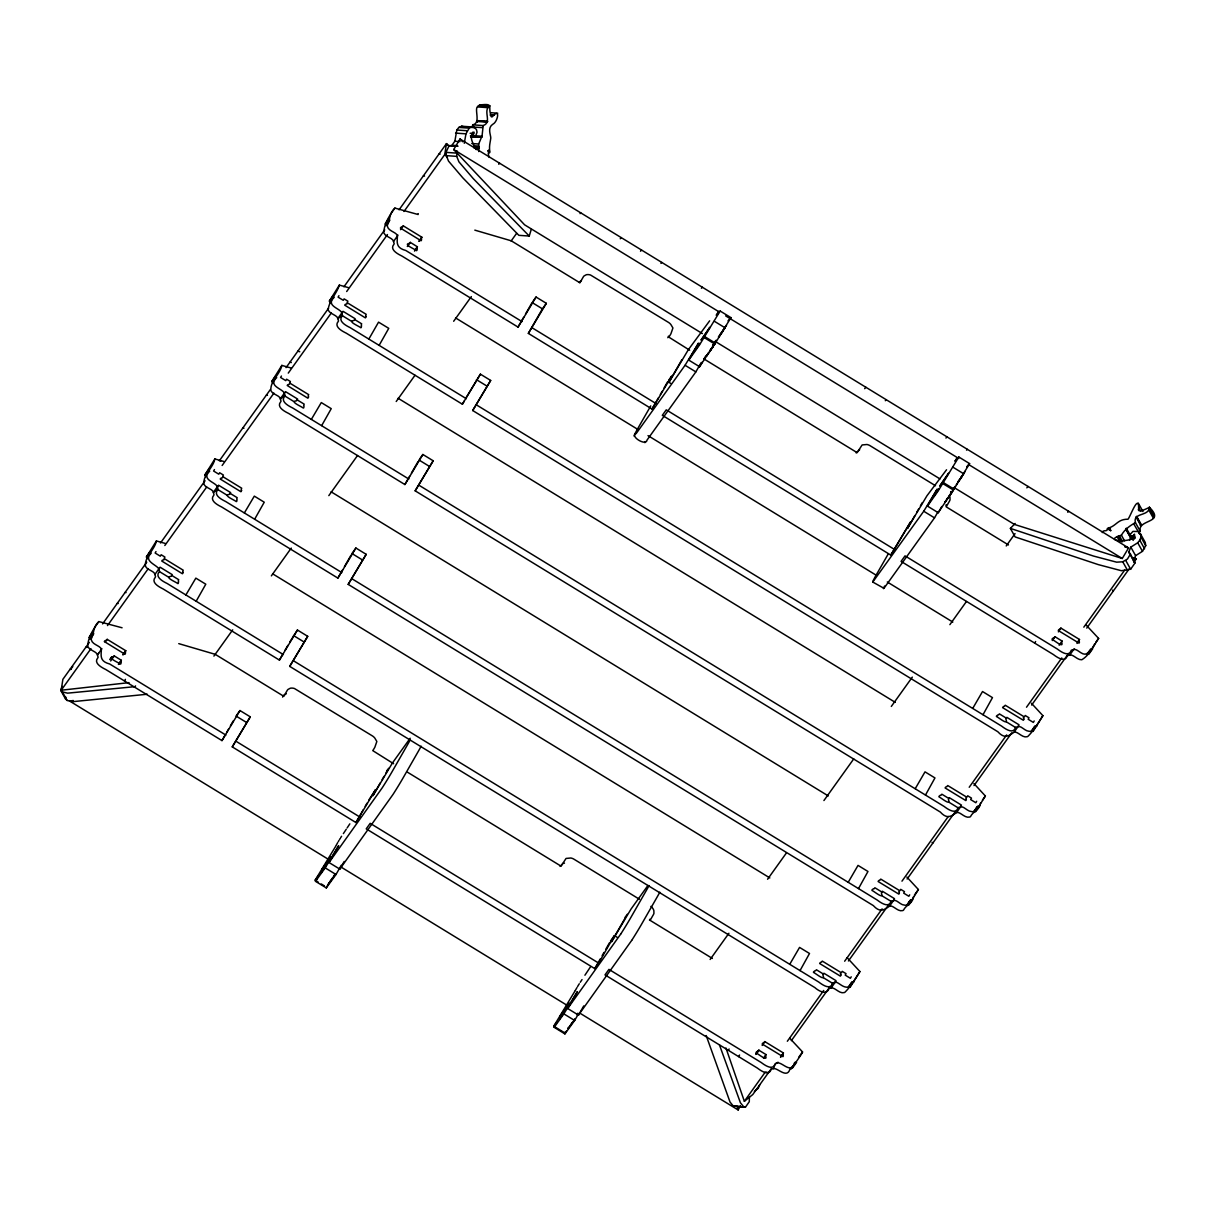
<?xml version="1.0" encoding="UTF-8"?>
<svg xmlns="http://www.w3.org/2000/svg" width="1215" height="1215" viewBox="0 0 1215 1215"><rect width="100%" height="100%" fill="white"/><g stroke="black" fill="none" stroke-linecap="round" stroke-linejoin="round"><path stroke-width="1.5" d="M479.424 106.054C472.149 105.827 482.127 122.882 472.802 124.841L472.043 126.937L469.203 128.152L458.814 127.438L456.81 130.02L454.866 141.244L451.767 145.466L456.962 145.83M479.378 105.037C494.414 103.154 487.777 106.48 490.754 114.666C490.647 117.536 492.303 117.658 493.518 115.273C500.489 108.636 497.406 122.047 493.017 124.097C487.078 127.742 490.799 134.85 490.784 138.039C490.055 143.628 488.946 145.83 489.873 152.422L488.217 153.667L489.174 157.434M1102.278 532.61C1102.78 529.224 1107.898 532.079 1107.093 529.239L1107.548 528.297C1116.646 526.186 1117.086 519.124 1128.052 519.2C1130.922 515.236 1138.227 494.141 1138.789 508.007C1136.025 514.188 1147.006 508.553 1149.42 507.308C1148.965 516.648 1132.866 512.214 1135.387 522.541C1129.631 526.049 1124.877 529.193 1121.399 535.192C1101.443 541.131 1130.299 543.135 1134.749 536.848L1134.476 534.175L1132.638 536.271L1130.801 536.088L1130.041 534.676L1132.927 531.411L1138.258 531.517L1140.475 533.901L1140.961 537.106L1139.792 540.204L1137.711 542.771L1130.831 547.115L1128.796 551.99L1130.117 554.617L1127.459 559.021L1122.751 561.801L1116.6 562.165L1093.47 556.045L1010.379 528.388L1015.148 523.498M1010.379 528.388L1015.148 536.939L1098.238 564.595L1121.384 570.716L1130.633 569.228L1134.886 563.168L1130.117 553.341M489.767 105.751C482.355 110.838 492.607 122.275 483.19 125.555L481.945 136.961L470.63 137.098M481.535 137.158L478.68 144.008L478.771 151.586M178.757 643.631L215.192 654.323L283.839 696.317L287.135 690.56A6.895 5.832 35.6 0 1 288.001 689.437L290.279 688.237A8.338 7.047 35.6 0 1 291.478 688.1A8.019 6.774 35.6 0 1 294.47 688.525L372.473 735.956A8.095 6.85 35.6 0 1 374.873 738.158L376.847 741.499L374.843 747.271A67.949 57.409 35.6 0 1 372.762 750.627L393.599 763.719M474.822 230.136L511.257 240.813L579.919 282.806L583.215 277.05A6.895 5.832 35.6 0 1 584.081 275.927L586.344 274.727A8.338 7.047 35.6 0 1 587.559 274.59A8.019 6.774 35.6 0 1 590.551 275.03L668.554 322.446A8.095 6.85 35.6 0 1 670.953 324.648L672.928 327.989L670.923 333.76A67.949 57.409 35.6 0 1 668.842 337.132L689.664 350.209M122.077 627.775L98.855 621.579C93.099 629.34 88.027 637.374 87.708 646.304C89.454 650.587 96.987 651.453 97.443 655.006L98.096 657.224A4.587 3.873 35.6 0 1 97.823 657.847C93.16 663.177 102.121 667.703 105.735 669.495L221.981 740.603L239.978 710.547L250.275 716.835L232.262 746.891L355.934 822.54L375.617 789.568L368.904 799.926M418.218 213.612L418.127 214.523L394.921 208.084C389.165 215.83 384.092 223.864 383.788 232.809C385.474 237.107 393.159 237.927 393.523 241.512L394.176 243.714A4.587 3.873 35.6 0 1 393.888 244.337C389.24 249.683 398.201 254.208 401.816 255.985L518.046 327.093L536.058 297.037L546.34 303.325L528.343 333.396L652.015 409.045L671.698 376.058L668.736 380.189M749.382 1097.099L749.275 1101.716L745.418 1107.229L733.177 1105.908L730.033 1102.051L706.173 1035.529M1138.713 532.778L1140.156 531.092C1137.665 518.835 1165.914 523.604 1149.42 507.308M469.203 128.152L465.968 133.832L464.282 143.279M129.048 682.633L61.206 690.226L62.876 679.322L89.333 642.386M403.988 211.486L444.766 154.533L446.452 143.628L449.094 146.332M354.613 319.499L361.69 323.828L361.174 325.043A7.062 5.969 35.6 0 1 361.538 325.711L361.25 327.503A4.07 3.448 35.6 0 1 360.809 327.761C359.276 326.243 346.609 321.231 354.051 320.456L355.129 318.71L343.025 311.313L342.569 312.134M780.911 1056.928L783.432 1052.98L764.827 1041.604L762.154 1045.432M1076.991 643.434L1079.497 639.485L1060.908 628.094L1058.356 631.876M946.166 504.757L946.075 505.273A6.895 5.832 35.6 0 1 945.938 505.759M147.288 694.236L72.338 701.708L67.114 700.447L65.519 698.944L60.75 690.378L62.162 686.445M65.519 698.944L65.883 697.197M318.193 882.075L315.11 880.176L318.436 875.772L315.505 881.3L325.195 867.89L338.681 845.655L329.022 862.529L339.82 869.12L392.992 794.473A20.169 0.926 -58.5 0 0 396.849 788.353A19.987 0.911 -58.5 0 0 402.636 778.709L418.659 750.718A19.987 0.911 -58.5 0 0 421.134 746.177M476.174 149.627C473.577 144.57 468.869 137.629 472.863 132.162L474.184 132.253L473.258 134.895L474.154 136.384L475.581 136.323L477.039 132.177L476.477 129.641L474.807 127.651L471.982 126.937M315.217 880.116L335.613 846.415M565.172 1032.112L564.565 1032.765L553.767 1026.174L575.211 990.665M118.781 664.165L121.363 660.307L114.195 655.872L110.686 660.975M414.862 250.67L417.444 246.812L410.275 242.377L407.314 246.508M457.068 145.496L449.125 145.663L445.966 152.376L446.315 155.642L448.532 161.109L462.854 177.891L518.851 235.33L529.239 236.044L531.244 229.468M529.239 236.044L473.243 178.605L458.921 161.823L456.703 156.355L457.037 150.903M315.46 881.315L326.303 887.907L336.13 874.299M326.258 887.922L326.987 886.449M574.786 1020.281L564.914 1033.904L554.131 1027.298L557.093 1021.754L553.812 1026.174M564.914 1033.904L566.494 1030.988M328.673 883.487L329.037 882.698M1125.88 528.889L1130.649 537.44L1129.601 540.25M1133.99 559.523L1135.6 555.68L1142.48 551.321L1145.73 545.656L1145.259 542.452L1140.475 533.901M759.709 1084.798L758.236 1088.306L754.363 1091.419M789.72 1038.202L802.553 1051.932C802.234 1054.18 781.868 1081.32 795.84 1062.229M829.253 988.311L831.106 988.129C834.568 986.732 839.231 994.067 844.167 992.594A3.949 3.326 35.6 0 0 845.017 992.169C850.956 986.246 854.92 979.381 859.931 971.529L847.159 957.724M850.09 987.355L859.931 971.529M362.252 559.826L351.955 553.539L355.904 548.026L366.186 554.329L348.189 584.385L873.312 905.585C880.222 913.164 884.155 909.792 889.577 906.132C893.04 904.735 897.703 912.07 902.639 910.597A3.949 3.326 35.6 0 0 903.489 910.156C906.436 904.279 912.161 904.643 913.543 896.624M908.562 905.342L918.403 889.532L906.906 877.093M419.934 458.617L422.881 454.486L433.178 460.774L415.166 490.83L940.288 812.03C947.214 819.624 951.132 816.237 956.57 812.577C960.063 811.286 964.664 818.47 969.616 817.057A3.949 3.326 35.6 0 0 970.481 816.617C973.428 810.724 979.138 811.088 980.535 803.069M975.539 811.802L985.38 795.992L973.883 783.553M466.135 397.669L480.396 374.159L490.678 380.447L472.681 410.518L997.804 731.719C1004.729 739.312 1008.647 735.926 1014.069 732.25C1017.532 730.868 1022.195 738.204 1027.131 736.73A3.949 3.326 35.6 0 0 1027.981 736.29C1033.919 730.382 1037.883 723.502 1042.895 715.665L1031.398 703.227M1033.054 731.476L1042.895 715.665M1085.8 624.692L1098.633 638.422C1094.502 643.935 1091.921 652.151 1085.147 654.217C1080.879 654.399 1076.733 648.157 1073.68 649.63L1071.493 650.101A4.587 3.873 35.6 0 0 1071.098 650.648C1068.835 657.452 1060.498 651.453 1057.415 649.083L905.023 555.878L901.074 561.391L1053.466 654.596C1056.549 656.951 1064.902 662.95 1067.15 656.161A4.587 3.873 35.6 0 1 1067.545 655.614L1069.732 655.128C1072.982 653.822 1077.249 660.216 1081.806 659.76C1087.744 656.161 1091.1 650.511 1094.685 643.935M667.81 337.694L668.493 336.13M98.855 621.579C92.583 627.35 94.497 632.757 91.262 638.847A3.949 3.326 35.6 0 0 91.307 639.834C92.34 644.922 100.891 645.712 101.392 649.509C100.967 656.085 99.782 661.37 109.669 663.982L225.914 735.09M165.468 543.5L156.401 540.948C154.7 549.863 144.19 557.138 145.481 566.312C147.319 570.23 154.669 571.035 154.897 574.498L155.55 576.715A4.587 3.873 35.6 0 1 155.262 577.338C150.614 582.668 159.575 587.194 163.19 588.986L279.42 660.094L297.432 630.023L307.714 636.326L289.717 666.382L814.84 987.582C818.378 990.817 826.823 995.677 829.086 988.448M151.252 553.159C142.535 561.057 157.16 564.899 158.846 569L159.484 571.202A4.587 3.873 35.6 0 1 159.211 571.825C154.548 577.171 163.524 581.696 167.123 583.473L283.368 654.581M223.94 461.503L214.873 458.951C213.157 467.866 202.662 475.141 203.953 484.314C205.791 488.233 213.141 489.038 213.369 492.5L214.007 494.718A4.587 3.873 35.6 0 1 213.734 495.34C209.086 500.671 218.047 505.197 221.646 506.974L337.892 578.097L355.904 548.026M209.724 471.162C197.726 482.583 228.147 482.963 213.369 492.5M290.917 367.963L281.85 365.396C280.149 374.326 269.639 381.586 270.945 390.759C272.767 394.678 280.133 395.482 280.346 398.96L280.999 401.163A4.587 3.873 35.6 0 1 280.726 401.785C276.063 407.116 285.024 411.657 288.638 413.434L404.884 484.542L422.881 454.486M276.701 377.607C264.703 389.043 295.123 389.407 280.346 398.96M348.432 287.636L339.365 285.085C336.555 293.969 329.022 300.773 328.126 309.931C329.857 314.214 337.39 315.065 337.861 318.634L338.514 320.851A4.587 3.873 35.6 0 1 338.226 321.459C333.578 326.805 342.539 331.331 346.154 333.107L462.383 404.215L480.396 374.159M334.216 297.295C322.218 308.716 352.639 309.096 337.861 318.634M394.921 208.084C388.663 213.855 390.577 219.262 387.342 225.337A3.949 3.326 35.6 0 0 387.388 226.324C388.42 231.412 396.956 232.202 397.457 235.999C397.032 242.575 395.877 247.875 405.749 250.472L521.994 321.595M823.481 974.081L816.404 969.752L815.63 970.8A7.062 5.969 35.6 0 0 814.885 970.8L813.503 971.924A4.07 3.448 35.6 0 0 813.503 972.44C815.523 973.139 825.911 982.13 822.935 975.053L823.907 973.245L835.996 980.642L835.525 981.447M881.953 892.083L874.876 887.755L874.101 888.803A7.062 5.969 35.6 0 0 873.357 888.788L871.96 889.927A4.07 3.448 35.6 0 0 871.975 890.443C873.995 891.142 884.368 900.118 881.407 893.04L882.363 891.233L894.468 898.644L893.997 899.449M948.93 798.528L941.853 794.2L941.078 795.248A7.062 5.969 35.6 0 0 940.334 795.248L938.952 796.372A4.07 3.448 35.6 0 0 938.952 796.888C940.759 797.45 951.451 806.639 948.383 799.5L949.355 797.693L961.445 805.089L960.989 805.894M1006.445 718.217L999.368 713.873L998.593 714.936A7.062 5.969 35.6 0 0 997.849 714.921L996.452 716.045A4.07 3.448 35.6 0 0 996.467 716.577C998.35 717.139 1008.845 726.297 1005.899 719.174L1006.871 717.366L1018.96 724.763L1018.489 725.583M710.152 350.816L710.912 349.282M335.978 845.731L337.618 842.739M766.027 1054.59L765.48 1055.562C768.548 1062.7 757.856 1053.511 756.049 1052.949A4.07 3.448 35.6 0 1 756.049 1052.433L757.431 1051.309A7.062 5.969 35.6 0 1 758.175 1051.309L758.95 1050.261L766.027 1054.59L763.521 1058.311M1062.107 641.095L1061.561 642.052C1064.416 649.114 1054.24 640.168 1052.129 639.455A4.07 3.448 35.6 0 1 1052.114 638.923L1053.511 637.799A7.062 5.969 35.6 0 1 1054.255 637.814L1055.03 636.751L1062.107 641.095L1059.146 645.211M579.509 1012.93L738.158 1109.963L740.436 1105.711M711.443 348.356L715.863 342.174L699.567 366.717L688.784 360.111L699.491 344.969L720.146 311.025L730.944 317.631L715.331 343.116L704.548 336.509M714.784 344.073L704.001 337.466M951.208 492.789L954.534 488.172L938.238 512.7L927.44 506.093L938.162 490.951L958.817 457.007L969.6 463.614L954.003 489.098L943.22 482.507M575.333 990.453L576.897 987.689M1130.649 537.44L1132.061 535.815M949.037 496.419L947.168 499.274M719.857 335.37L720.647 333.836L718.414 336.965M327.351 885.826L328.46 883.882M570.412 1025.293L571.475 1023.562M706.477 355.949L707.57 354.173M637.586 428.895L650.769 405.871M949.492 495.416L950.115 494.338M958.924 480.532L958.058 482.173M950.692 492.394L951.193 491.528M155.976 551.58L155.14 553.022L160.334 556.197L161.155 554.739L164.936 557.062L164.177 558.368M98.202 654.019L98.673 653.214M214.447 469.567L213.612 471.025L218.791 474.199L219.626 472.741L223.408 475.05L222.649 476.371M159.605 567.997L160.061 567.192L172.166 574.589L171.087 576.335C163.645 577.095 176.312 582.106 177.846 583.625A4.07 3.448 35.6 0 0 178.286 583.382L178.575 581.575A7.062 5.969 35.6 0 0 178.21 580.907L178.727 579.707L171.649 575.363M218.077 486L218.533 485.195L230.637 492.591L229.559 494.323C222.117 495.097 234.784 500.109 236.317 501.628A4.07 3.448 35.6 0 0 236.758 501.385L237.047 499.578A7.062 5.969 35.6 0 0 236.682 498.909L237.198 497.694L230.121 493.366M281.424 376.027L280.589 377.47L285.783 380.644L286.603 379.202L290.385 381.51L289.641 382.831M125.206 651.741L125.798 650.724L107.193 639.348L106.51 640.351A5.133 4.344 35.6 0 0 105.872 640.381L104.687 640.913A7.108 5.999 35.6 0 0 104.338 641.566L124.978 654.247A6.576 5.559 35.6 0 0 125.358 653.685L125.494 652.44A3.402 2.87 35.6 0 0 125.221 651.878L123.262 654.627M338.939 295.701L338.104 297.159L343.283 300.318L344.118 298.875L347.9 301.183L347.141 302.505M285.054 392.445L285.525 391.64L297.614 399.036L296.551 400.783C289.003 401.497 302.003 406.676 303.294 408.073A4.07 3.448 35.6 0 0 303.735 407.83L304.023 406.023A7.062 5.969 35.6 0 0 303.659 405.354L304.19 404.155L297.098 399.826M124.492 680.962L125.418 679.352M185.895 594.955L195.843 578.127L205.791 584.202L196.222 601.152M134.835 687.158L135.548 685.913M244.352 512.943L254.315 496.13L264.247 502.205L254.694 519.154M410.275 242.377L409.713 243.334C402.18 244.048 415.166 249.242 416.472 250.639A4.07 3.448 35.6 0 0 416.912 250.381L417.307 248.832A6.865 5.802 35.6 0 0 416.836 247.921M311.344 419.403L321.292 402.575L331.239 408.65L321.686 425.599M419.327 241.132L421.863 237.214L403.274 225.838L400.54 229.665M466.332 398.717L368.844 339.076L378.548 322.142L388.754 328.339L379.186 345.273M221.981 740.603L224.79 735.698M226.658 732.417L228.541 729.137M230.41 725.871L233.219 720.951M279.42 660.094L283.171 653.548M285.054 650.268L287.864 645.362M289.747 642.082L297.432 630.023M232.262 746.891L250.275 716.835M337.892 578.097L342.584 569.911M344.453 566.63L351.014 555.179M289.717 666.382L307.714 636.326M282.594 697.106L283.186 696.058A6.895 5.832 35.6 0 1 284.067 694.934L286.33 693.75M404.884 484.542L409.561 476.356M411.445 473.091L418.006 461.624M348.189 584.385L366.186 554.329M462.383 404.215L464.267 400.95M415.166 490.83L433.178 460.774M518.046 327.093L523.68 317.282M525.548 314.002L532.109 302.535L542.406 308.838L546.34 303.325M472.681 410.518L490.678 380.447M528.343 333.396L542.406 308.838M355.934 822.54L363.346 809.615M365.199 806.38L367.052 803.145M380.31 782.84L372.899 795.764L392.399 763.035L410.169 738.249M382.163 779.605L384.001 776.37M385.854 773.135L387.707 769.9M333.517 876.44L334.277 875.119M341.293 865.232L335.993 874.496L325.195 867.89M339.76 869.226L344.209 861.45M652.015 409.045L658.5 397.73M660.353 394.495L662.205 391.26M664.043 388.025L667.749 381.571L670.695 383.363M681.752 359.898L668.797 382.528L688.282 349.798L709.651 320.821M701.131 362.678L695.8 371.972L647.018 440.103C646.304 446.558 629.416 436.276 636.22 433.497L685.063 365.275L698.504 343.131L688.784 360.111M702.224 362.085L699.43 366.884M703.986 358.987L705.748 355.904M707.768 353.854L708.284 352.958M720.92 333.442L721.68 332.12M723.062 330.191L722.226 331.634L726.494 325.392M554.177 1027.298L563.866 1013.887L577.353 991.637L567.694 1008.511L578.477 1015.117L631.663 940.456M617.326 937.418L614.395 935.611L598.661 963.085L370.18 823.33L366.231 828.843L594.712 968.598L600.271 958.893M602.124 955.673L603.961 952.439M605.814 949.204L609.52 942.734M624.525 919.132L611.57 941.747L631.056 909.033L647.914 885.492M568.058 1028.087L568.514 1027.283M572.174 1022.423L571.642 1023.303M574.786 1018.793L574.118 1020.114M578.188 1014.312L574.649 1020.478L563.866 1013.887M578.431 1015.208L583.762 1005.914M888.089 554.207L876.258 574.877A20.169 0.926 -58.5 0 0 872.765 582.046L883.973 588.318L934.517 517.863L923.734 511.257L872.765 582.046M890.792 555.088L910.46 522.116L890.792 555.088L662.312 415.333L666.245 409.835L894.726 549.59M914.865 515.57L907.453 528.51L926.954 495.781L946.546 469.78M916.718 512.35L918.57 509.115M920.423 505.88L922.276 502.645M923.734 511.257L937.16 489.129L927.44 506.093M934.457 517.97L938.041 511.728M941.777 506.518L938.101 512.882M960.898 477.632L961.718 476.174M962.781 474.974L965.15 471.374M728.393 1050.231L729.121 1048.985M789.796 964.209L799.561 947.411L809.509 953.486L800.032 970.603M794.686 1062.396C790.008 1078.555 776.993 1051.932 773.666 1068.638L771.464 1069.109A4.587 3.873 35.6 0 0 771.085 1069.656C768.822 1076.46 760.484 1070.461 757.385 1068.091L738.629 1056.625L739.555 1055.015M848.267 882.212L858.033 865.399L867.966 871.489L858.489 888.605M764.827 1041.604L764.114 1042.667A3.402 2.87 35.6 0 0 763.506 1042.698L762.519 1043.427A6.576 5.559 35.6 0 0 762.23 1044.034L782.916 1056.64A7.108 5.999 35.6 0 0 783.311 1056.002L783.189 1054.681A5.133 4.344 35.6 0 0 782.885 1054.18M915.244 788.672L925.01 771.859L934.958 777.934L925.481 795.05M972.759 708.345L982.525 691.532L992.473 697.623L982.996 714.724M773.666 1068.638C777.479 1067.636 787.092 1079.102 789.947 1069.094M778.116 1062.244L775.413 1063.611A4.587 3.873 35.6 0 0 775.018 1064.158C772.77 1070.947 764.417 1064.947 761.334 1062.593L608.943 969.388L604.994 974.886L738.629 1056.625M831.106 988.129C834.371 975.706 839.413 986.307 845.868 987.081C850.394 988.949 849.968 980.657 854.039 981.842M841.494 972.668L842.253 971.347L846.035 973.655L845.2 975.113L850.378 978.288L851.214 976.83M1034.709 643.115L1035.62 641.505M912.495 899.844C908.44 898.66 908.85 906.952 904.34 905.084C900.361 905.038 896.397 899.054 893.526 900.619L891.339 901.09A4.587 3.873 35.6 0 0 890.944 901.651C888.681 908.44 880.343 902.441 877.26 900.072L352.122 578.872M899.966 890.671L900.725 889.35L904.492 891.658L903.671 893.116L908.85 896.275L909.686 894.832M1060.908 628.094L1060.315 629.127A3.402 2.87 35.6 0 0 1059.586 629.188L1058.599 629.917A6.576 5.559 35.6 0 0 1058.295 630.539L1078.996 643.13A7.108 5.999 35.6 0 0 1079.391 642.492L1079.254 641.171A5.133 4.344 35.6 0 0 1078.966 640.669M979.487 806.289C975.417 805.105 975.842 813.412 971.332 811.529C967.337 811.483 963.374 805.515 960.503 807.064L958.316 807.55A4.587 3.873 35.6 0 0 957.921 808.097C955.673 814.885 947.32 808.886 944.237 806.532L419.114 485.332M966.943 797.116L967.702 795.795L971.484 798.118L970.648 799.561L975.827 802.735L976.663 801.277M1036.987 725.978C1032.932 724.793 1033.342 733.085 1028.832 731.217C1024.837 731.126 1020.904 725.249 1018.018 726.752L1015.831 727.223A4.587 3.873 35.6 0 0 1015.436 727.77C1013.173 734.574 1004.835 728.575 1001.752 726.206L476.614 405.005M1024.458 716.804L1025.217 715.483L1028.984 717.792L1028.163 719.25L1033.342 722.409L1034.178 720.966M719.447 336.099L718.688 337.178M338.226 841.691L338.848 840.643M335.446 874.132L334.854 875.134M702.407 333.593L524.622 224.836L453.711 149.551L459.999 138.996L1128.568 547.935L1122.265 558.49L1014.358 524.394L954.55 487.822M718.581 311.374L716.243 315.293L720.146 311.025M956.615 458.435L954.914 461.29L958.817 457.007M577.505 986.641L579.282 983.755M114.195 655.872L113.648 656.844C106.1 657.558 119.1 662.737 120.391 664.134A4.07 3.448 35.6 0 0 120.832 663.891L121.242 662.342A6.865 5.802 35.6 0 0 120.756 661.416M945.543 501.263L944.83 502.509L946.622 500.033M339.456 839.626L340.063 838.654M712.643 345.349L713.19 344.483M945.847 500.777L946.379 499.927M340.61 837.773L341.597 836.254M709.606 351.727L706.431 356.177M620.865 933.864L567.694 1008.511M403.274 225.838L402.514 226.901A5.133 4.344 35.6 0 0 401.952 226.886L400.768 227.402A7.108 5.999 35.6 0 0 400.418 228.071L421.058 240.752A6.576 5.559 35.6 0 0 421.438 240.19L421.575 238.945A3.402 2.87 35.6 0 0 421.301 238.368L421.286 238.231M343.359 833.611L346.26 829.253M347.156 827.901L349.829 823.861M580.269 982.252L582.031 979.594M584.916 975.235L590.399 966.988M214.873 458.951L204.895 474.928L205.775 476.66M281.85 365.396L271.871 381.389L272.752 383.12M339.365 285.085L329.387 301.062L330.267 302.793M156.401 540.948L146.423 556.941L147.304 558.672M204.895 474.928L208.843 469.43M271.871 381.389L275.82 375.875M329.387 301.062L333.335 295.564M88.968 637.45L92.917 631.937M146.423 556.941L150.371 551.428M385.049 223.94L388.997 218.427M89.849 639.181L93.798 633.668M385.93 225.671L389.878 220.173M102.561 623.918L146.742 562.196M160.486 542.999L205.062 480.745M270.353 389.559L219.353 460.789L220.72 461.168M286.057 367.644L328.506 308.337M343.936 286.786L384.73 229.832M399.052 209.815L446.452 143.628L448.775 146.013M61.206 690.226L90.958 648.658M107.497 625.573L148.276 568.62M164.815 545.52L206.687 487.033M222.132 465.482L273.922 393.128M288.259 373.111L331.239 313.075M346.67 291.524L387.464 234.571M105.219 642.097L107.193 639.348M213.87 491.619L217.819 486.106M280.862 398.064L284.796 392.567M338.362 317.753L342.311 312.24M154.897 574.498L159.347 568.104M97.443 655.006L101.893 648.613M393.523 241.512L397.973 235.118M109.715 659.578L111.674 656.829M122.837 654.855L125.798 650.724M418.917 241.345L421.863 237.214M118.402 664.438L121.363 660.307M414.482 250.943L417.353 246.706M213.916 656.1L232.703 629.856M271.37 575.864L291.251 548.087M328.825 495.629L357.544 455.504M396.212 401.497L414.998 375.268M453.666 321.261L471.344 296.582M511.105 241.026L516.633 233.31M239.978 710.547L236.044 716.045L246.326 722.333M533.096 301.168L536.058 297.037M386.947 770.644L388.633 768.29M329.022 862.529L382.193 787.867A19.987 0.911 -58.5 0 0 391.853 772.102L407.875 744.127A19.987 0.911 -58.5 0 0 410.336 739.586M714.891 341.886L715.954 340.397M720.282 334.55L725.097 327.822L714.298 321.231M712.597 345.683L713.661 344.194M714.982 342.357L716.364 340.413M719.614 335.887L723.35 330.662M329.751 881.832L332.971 877.321M710.168 350.284L710.866 349.312M328.384 884.049L331.619 879.538M710.031 351.029L713.266 346.503M624.783 917.796L627.305 914.272M610.446 941.124L614.395 935.611M594.712 968.598L598.661 963.085M952.803 488.916L953.547 487.883M958.164 481.429L963.768 473.804L952.97 467.213M576.745 1014.722L577.824 1013.234M950.601 492.591L951.269 491.665M953.654 488.339L955.036 486.41M956.326 484.603L957.359 483.16M958.286 481.869L962.022 476.66M570.397 1025.475L573.465 1021.192M947.077 498.742L947.928 497.543M568.134 1028.528L570.291 1025.521M949.781 495.507L951.937 492.5M710.122 959.486L728.909 933.257M767.576 879.25L786.363 853.021M823.922 800.548L853.75 758.889M891.309 706.431L912.313 677.12M949.872 624.647L966.441 601.501M1006.217 545.96L1015.057 533.613M758.828 1050.231L755.867 1054.362L758.95 1050.261M1052.934 639.485L1054.909 636.736L1052.281 640.563M725.947 1047.983L744.355 1101.291L765.298 1072.04M787.335 1041.255L823.709 990.453M844.653 961.217L882.12 908.866M901.97 881.164L948.262 816.51M969.206 787.259L1006.673 734.923M1026.508 707.221L1061.789 657.953M1083.826 627.168L1124.619 570.215M771.525 1068.365L752.784 1094.533L744.355 1101.291M791.36 1040.648L829.951 986.777M848.434 960.959L888.362 905.19M907.104 879.022L955.37 811.605M974.005 785.573L1011.806 732.782M1031.641 705.065L1068.182 654.05M1086.757 628.109L1129.008 569.091M1134.157 561.907L1136.359 558.824L1132.76 557.624M780.47 1057.111L783.432 1052.98M1077.538 642.234L1079.497 639.485M831.622 987.233L835.555 981.735M889.577 906.132L894.027 899.738M956.57 812.577L961.019 806.183M1014.069 732.25L1018.519 725.856M1069.732 655.128L1074.181 648.734M906.663 905.388L910.612 899.875M973.655 811.833L977.589 806.335M1031.155 731.521L1035.104 726.008M848.192 987.385L852.14 981.872M914.455 895.045L918.403 889.532M982.434 800.123L985.38 795.992M1086.818 654.399L1090.766 648.886M798.604 1057.43L802.553 1051.932M1095.672 642.553L1098.633 638.422M792.636 1067.863L796.584 1062.35M1088.716 654.353L1092.65 648.84M710.486 350.087L714.678 344.24M332.5 878.415L333.047 877.655M333.609 876.865L334.55 875.544M949.143 496.069L953.35 490.237M856.18 452.922L859.658 449.732M560.1 866.417L563.092 863.333M70.485 669.571L72.794 666.579M498.727 164.253L499.638 163.235M580.071 213.627L580.77 212.853M620.242 238.763L621.26 237.624M640.518 251.216L641.566 250.047M660.96 263.366L661.795 262.425M701.419 288.244L702.346 287.226M864.67 388.678L865.93 387.281M885.31 400.722L886.221 399.705M945.953 438.053L947.001 436.884M966.548 450.142L967.307 449.307M1026.827 487.853L1028.072 486.471M1067.757 512.259L1068.638 511.287M728.013 320.836L730.944 317.631M966.684 466.818L969.6 463.614M1133.549 561.087L1136.359 558.824L1132.912 557.685M1109.052 527.842L1107.943 529.072L1108.9 529.71A3.478 2.202 -29.1 0 0 1109.432 529.527C1112.925 528.145 1105.544 525.7 1110.647 530.697M471.253 136.414L481.945 136.961M581.408 280.574L580.132 281.44A6.895 5.832 35.6 0 0 579.266 282.563M1153.263 516.284L1154.204 515.859M458.814 127.438L461.594 126.223L482.431 127.651M73.356 700.523L69.589 701.025L328.597 859.445M135.154 686.642L67.569 693.158L62.345 691.897L60.75 690.378M563.578 863.227L564.459 863.212M835.054 982.616L832.867 983.102A4.587 3.873 35.6 0 0 832.472 983.649C830.21 990.438 821.872 984.439 818.788 982.069L293.65 660.884M479.424 105.204L489.812 105.918M478.315 105.781L488.703 106.495M477.662 106.935L488.05 107.649M490.754 112.691L497.755 113.223M490.997 114.848L494.459 115.091M490.055 115.03L493.518 115.273M477.252 120.619L487.64 121.333M477.222 120.923L487.61 121.637M476.979 121.47L487.367 122.183M472.802 124.841L483.19 125.555M471.344 127.408L474.807 127.651M456.81 130.02L467.183 130.734M470.114 133.255L473.577 133.483M455.579 133.118L465.968 133.832M471.982 135.548L482.355 136.262M470.387 135.958L475.581 136.323M454.866 141.244L460.06 141.608M471.769 143.537L478.68 144.008M473.531 145.724L478.725 146.089M473.956 146.742L479.15 147.106M452.542 145.679L457.736 146.043M449.125 145.663L457.782 146.256M474.169 148.124L479.348 148.473M445.966 152.376L456.354 153.09M446.315 155.642L456.703 156.355M733.177 1105.908L745.418 1107.229M461.594 126.223L464.419 126.937M439.101 153.88L440.103 154.168M423.412 175.795L424.536 176.114M297.827 351.196L299.756 351.743M289.975 362.161L291.327 362.556M266.434 395.042L267.482 395.331M242.894 427.923L243.942 428.212M125.16 592.358L126.041 592.601M117.308 603.308L118.144 603.536M85.916 647.155L87.04 647.474M70.227 669.07L71.214 669.344M1125.196 546.871L1128.568 547.935L1124.984 546.811M1134.005 561.497L1134.886 561.907M1138.227 503.025L1142.996 511.576M1008.465 544.943L946.196 506.852L949.492 501.096A6.895 5.832 35.6 0 0 950.024 499.76L949.948 497.132A8.338 7.047 35.6 0 0 949.477 495.978M712.385 958.438L650.116 920.363L653.412 914.606A6.895 5.832 35.6 0 0 653.943 913.27L653.867 910.643A8.338 7.047 35.6 0 0 653.078 908.85A8.019 6.774 35.6 0 0 651.605 906.982L650.921 906.375M453.711 149.551L719.189 311.936M725.659 315.9L958.772 458.48M968.476 464.434L1122.265 558.49M715.346 341.491L940.015 478.923M942.658 483.464L953.456 490.055M935.52 485.742L869.925 445.616A8.095 6.85 35.6 0 0 866.902 444.508L862.134 444.948L857.137 452.648L703.743 358.82M685.063 365.275L695.861 371.881M532.276 327.883L655.963 403.532M455.595 317.935L638.3 429.7M648.005 435.623L875.985 575.075M887.299 582L952.803 622.065M476.447 379.672L486.744 385.96M342.539 315.794L351.378 321.216M1006.536 721.953L1015.391 727.375M368.844 339.076L350.087 327.61C346.488 325.817 337.512 321.292 342.174 315.961A4.587 3.873 35.6 0 0 342.448 315.338L341.795 313.121M398.095 398.262L895.288 702.376M418.947 459.984L429.229 466.287M285.024 396.12L293.878 401.542M949.037 802.28L957.891 807.702M408.817 479.029L292.572 407.921C288.973 406.144 279.997 401.618 284.659 396.272A4.587 3.873 35.6 0 0 284.933 395.665L284.295 393.447M331.103 491.802L828.296 795.931M218.032 489.675L226.886 495.082M882.044 895.835L890.899 901.241M341.84 572.584L225.595 501.476C221.981 499.699 213.02 495.158 217.682 489.827A4.587 3.873 35.6 0 0 217.956 489.205L217.303 487.002M272.631 573.814L769.839 877.929M293.483 635.536L303.78 641.824M159.575 571.673L168.429 577.079M823.588 977.832L832.427 983.239M639.439 899.252L573.844 859.126A8.095 6.85 35.6 0 0 570.822 858.003L566.053 858.443L561.057 866.158L407.663 772.315M236.211 741.393L359.883 817.042M341.552 867.373L566.57 1005.002M321.276 883.958L324.359 885.841M444.766 154.533L447.424 157.236M459.999 138.996L462.581 141.73M1112.515 590.141L1113.32 591.006M932.042 842.314L932.801 843.119M766.711 1071.995L767.971 1073.331M743.565 1106.622L740.421 1102.764L719.447 1044.885M1149.253 507.323L1154.037 515.889M1149.36 508.645L1154.129 517.195M1148.691 509.799L1153.46 518.349M1138.409 507.019L1140.794 511.302M1136.663 516.375L1141.432 524.941M1136.42 516.542L1141.189 525.108M1136.055 517.028L1140.824 525.579M1135.387 522.541L1140.156 531.092M1133.944 524.227L1139.852 534.357M1140.961 537.106L1145.73 545.656M1139.792 540.204L1144.56 548.755M1133.716 535.329L1135.296 538.169M1137.711 542.771L1142.48 551.321M1132.638 536.271L1134.233 539.126M1126.275 528.176L1133.23 540.386M1125.925 529.375L1130.694 537.926M1130.831 547.115L1135.6 555.68M1121.399 535.192L1124.574 540.903M1128.796 551.99L1134.886 563.168M1119.516 536.088L1122.69 541.799M1118.362 536.134L1121.536 541.844M1117.025 536.574L1119.41 540.842M1109.295 527.766L1110.89 530.606M1108.703 527.659L1110.297 530.515M1125.865 560.677L1130.633 569.228M1122.751 561.801L1127.535 570.367M62.345 691.897L67.114 700.447M737.004 1106.364L738.158 1109.963M884.581 586.025A19.987 0.911 -58.5 0 0 883.882 587.483A20.169 0.926 -58.5 0 0 883.563 588.652M644.892 442.67A20.169 0.926 -58.5 0 1 645.211 441.501M634.093 436.064A20.169 0.926 -58.5 0 1 637.617 428.849M659.791 892.175A19.987 0.911 -58.5 0 1 657.33 896.7L641.307 924.691A19.987 0.911 -58.5 0 1 631.709 940.38M620.911 933.788A19.987 0.911 -58.5 0 0 630.509 918.084L646.547 890.109A19.987 0.911 -58.5 0 0 649.007 885.568M649.858 919.269A6.895 5.832 35.6 0 1 649.463 920.104M477.525 121.06A8.505 4.845 -86.1 0 1 477.237 122.183M1140.232 525.457A8.505 5.392 -29.1 0 1 1140.885 524.88M840.901 974.916L840.765 975.493A7.108 5.999 35.6 0 1 840.37 976.131L819.669 963.525A6.576 5.559 35.6 0 1 819.973 962.918L820.96 962.189A3.402 2.87 35.6 0 1 821.568 962.159L822.282 961.095L840.886 972.471L840.34 973.671A5.133 4.344 35.6 0 1 840.628 974.172L840.901 974.916M899.373 892.919L899.313 893.314A7.108 5.999 35.6 0 1 898.842 894.119L878.141 881.528A6.576 5.559 35.6 0 1 878.445 880.905L879.432 880.192A3.402 2.87 35.6 0 1 880.04 880.161L880.753 879.098L899.343 890.474L898.811 891.673A5.133 4.344 35.6 0 1 899.1 892.175L899.373 892.919M966.365 799.364L966.214 799.941A7.108 5.999 35.6 0 1 965.819 800.579L945.133 787.973A6.576 5.559 35.6 0 1 945.422 787.366L946.409 786.637A3.402 2.87 35.6 0 1 947.017 786.621L947.73 785.543L966.335 796.919L965.803 798.012A5.133 4.344 35.6 0 1 966.092 798.62L966.365 799.364M1023.865 719.052L1023.729 719.614A7.108 5.999 35.6 0 1 1023.334 720.252L1002.633 707.662A6.576 5.559 35.6 0 1 1002.937 707.039L1003.924 706.31A3.402 2.87 35.6 0 1 1004.532 706.295L1005.245 705.232L1023.85 716.607L1023.303 717.792A5.133 4.344 35.6 0 1 1023.592 718.293L1023.865 719.052M488.111 150.751L488.111 151.435A3.478 1.974 -86.1 0 0 488.172 151.981C489.994 154.123 489.645 148.017 488.111 150.751M709.271 328.339L701.025 340.17L709.864 327.245L709.287 328.247M947.943 474.321L939.696 486.152L948.52 473.227L947.958 474.23M699.734 343.465C689.406 359.124 698.746 344.042 699.719 343.465M938.405 489.463L934.046 495.917L938.876 488.521L938.39 489.448M324.997 866.857L320.76 873.069L325.59 865.733L325.012 866.735M563.669 1012.839L559.432 1019.066L564.246 1011.731L563.684 1012.718M183.07 572.508L182.812 573.176A6.576 5.559 35.6 0 1 182.432 573.738L161.792 561.057A7.108 5.999 35.6 0 1 162.142 560.404L163.326 559.872A5.133 4.344 35.6 0 1 163.888 559.902L164.648 558.839L183.237 570.215L182.675 571.369A3.402 2.87 35.6 0 1 182.949 571.931L183.07 572.508M241.542 490.511L241.284 491.179A6.576 5.559 35.6 0 1 240.904 491.741L220.264 479.059A7.108 5.999 35.6 0 1 220.614 478.391L221.798 477.875A5.133 4.344 35.6 0 1 222.36 477.905L223.12 476.827L241.709 488.217L241.147 489.372A3.402 2.87 35.6 0 1 241.421 489.934L241.542 490.511M308.519 396.956L308.261 397.624A6.576 5.559 35.6 0 1 307.881 398.201L287.241 385.504A7.108 5.999 35.6 0 1 287.591 384.851L288.775 384.32A5.133 4.344 35.6 0 1 289.337 384.35L290.096 383.287L308.701 394.662L308.124 395.817A3.402 2.87 35.6 0 1 308.413 396.379L308.519 396.956M366.034 316.644L365.776 317.312A6.576 5.559 35.6 0 1 365.396 317.874L344.756 305.193A7.108 5.999 35.6 0 1 345.106 304.525L346.29 304.008A5.133 4.344 35.6 0 1 346.852 304.039L347.611 302.96L366.201 314.336L365.639 315.505A3.402 2.87 35.6 0 1 365.912 316.067L366.034 316.644M329.918 858.124L321.686 869.97L330.526 857.015L329.948 858.033M568.59 1004.106L560.297 1016.029L569.197 1002.998L568.62 1004.03"/></g></svg>
